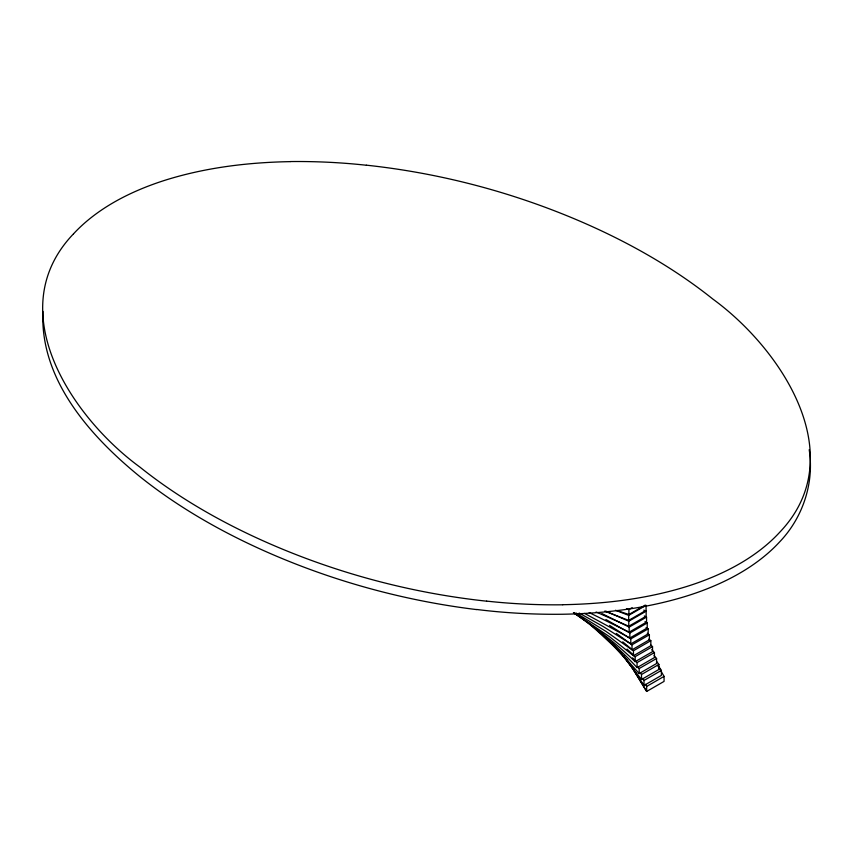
<?xml version="1.0" encoding="UTF-8"?>
<svg xmlns="http://www.w3.org/2000/svg" width="853" height="853" viewBox="0 0 853 853"><rect width="100%" height="100%" fill="white"/><g stroke="black" fill="none" stroke-linecap="round" stroke-linejoin="round"><path stroke-width="1.28" d="M42.938 311.43C39.686 379.766 90.45 436.395 140.031 476.731A621.997 359.113 0 0 0 281.01 558.075C343.471 584.038 409.515 601.397 476.656 609.596M73.507 233.839C0.192 310.396 71.887 417.501 140.031 467.199A621.997 359.113 0 0 0 281.01 548.543C346.553 575.775 416.04 593.592 486.615 601.184M626.507 608.701L628.906 609.5L632.169 607.613M616.911 610.513L628.906 614.512L645.199 605.108M615.493 610.258L628.682 615.354L646.073 605.321L646.073 610.332L628.682 620.376L604.66 611.143M605.854 611.153L628.778 621.219L646.158 611.185L646.158 616.207L628.778 626.241L596.087 611.996M601.973 613.606L629.162 627.104L646.553 617.071L646.553 622.082L629.162 632.126L589.178 612.614M605.907 619.523L629.845 633.001L647.224 622.957L647.224 627.979L629.845 638.012L584.593 613.414M648.173 628.864L648.173 633.875L630.793 643.919L630.793 638.897L648.173 628.864L646.084 627.499M649.389 634.771L649.389 639.793L631.998 649.826L631.998 644.804L649.389 634.771L647.278 633.225M650.839 640.688L650.839 645.71L633.459 655.744L633.459 650.732L650.839 640.688L648.888 639.078M652.534 646.617L652.534 651.639L635.144 661.672L635.144 656.661L652.534 646.617L650.732 644.943M654.443 652.556L654.443 657.578L637.063 667.611L637.063 662.6L654.443 652.556L651.735 649.709M656.565 658.505L656.565 663.527L639.174 673.561L639.174 668.539L656.565 658.505L654.08 655.562M658.879 664.455L658.879 669.477L641.499 679.51L641.499 674.488L658.879 664.455L656.618 661.427M661.384 670.415L661.384 675.437L644.004 685.471L644.004 680.449L661.384 670.415L657.962 665.233M664.06 676.386L664.06 681.398L646.681 691.442L646.681 686.42L664.06 676.386L657.876 665.745M290.233 161.633C248.927 162.369 207.45 167.305 167.838 179.375A230.182 132.897 0 0 0 124.442 196.627A222.761 128.611 0 0 0 103.394 208.793A230.321 132.972 0 0 0 73.518 233.85M562.767 604.713C604.073 603.988 645.55 599.051 685.162 586.971A230.182 132.897 0 0 0 728.547 569.719A222.868 128.664 0 0 0 749.606 557.563A230.289 132.951 0 0 0 779.482 532.507C852.829 455.982 781.103 348.845 712.969 299.158A621.976 359.092 0 0 0 571.99 217.814C506.447 190.582 436.96 172.754 366.385 165.173M643.759 610.119L646.158 611.185M644.303 615.93L646.553 617.071M579.166 613.051L603.028 626.433L630.793 643.919M575.978 612.976L606.152 631.519L631.998 649.826M644.975 621.666L647.224 622.957M609.564 625.388L630.793 638.897M573.685 612.657L609.458 636.658L633.459 655.744M573.387 612.742C595.277 627.307 616.239 643.375 635.144 661.672M616.314 633.438L631.998 644.804M574.304 612.923C596.897 629.087 618.254 647.118 637.063 667.611M582.151 617.7L584.113 619.278M622.733 641.84L633.459 650.732M588.975 623.234L620.376 652.3L639.174 673.561M627.051 649.101L635.144 656.661M599.307 631.231L603.103 634.888M604.99 636.722L624.321 657.588L641.499 679.51M632.542 657.855L637.063 662.6M637.522 666.577L639.174 668.539M639.985 672.473L641.499 674.488M623.543 655.552L632.617 668.272L646.681 691.442L631.22 666.225M627.008 660.094L629.813 664.178M642.629 678.38L644.004 680.449M644.004 685.471L636.466 674.062A682.826 394.225 0 0 0 612.486 643.279M645.444 684.287L646.681 686.42M809.198 449.712C814.423 482.979 802.78 517.846 779.493 542.05A230.289 132.951 0 0 1 749.616 567.096A222.868 128.664 0 0 1 728.547 579.251A230.182 132.897 0 0 1 685.151 596.503C645.55 608.594 604.063 613.51 562.767 614.245A370.884 214.124 0 0 1 476.699 609.479M629.845 633.001L629.845 638.012M629.162 627.104L629.162 632.126M628.906 609.5L628.906 614.512M628.682 615.354L628.682 620.376M628.778 621.219L628.778 626.241M290.233 161.558A368.272 212.621 0 0 1 366.353 165.247M562.767 604.788A368.155 212.557 0 0 1 486.647 601.109"/></g></svg>
